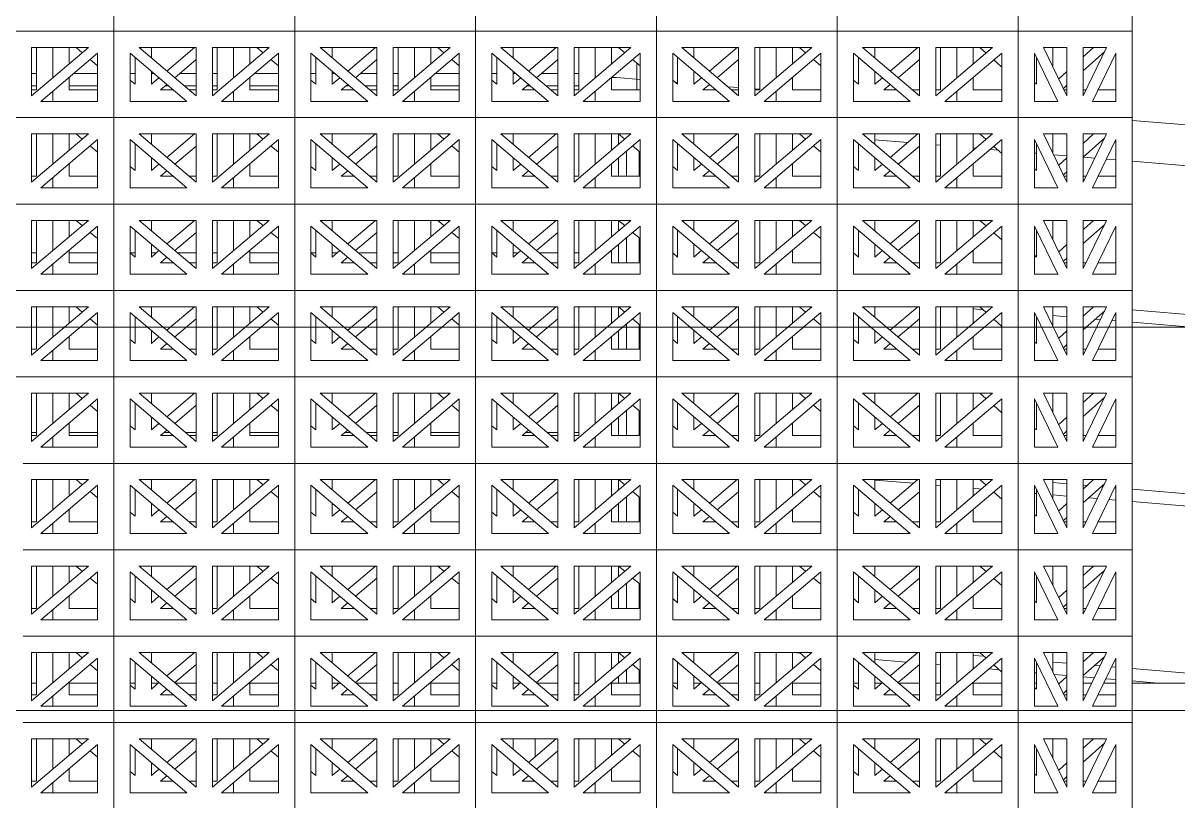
# Model space of a CAD drawing. Header units: millimetres. Extents: x -35517 to 139323, y -3702 to 5999.
# Drawn here: x 50955 to 52373, y -145 to 809 of the extents above; entities that cross this region are included whole.
import ezdxf

# ---------------------------------------------------------------- set-up
doc = ezdxf.new("R2010")
doc.units = ezdxf.units.MM
for name, color, linetype, lineweight in [('A-FLOR-HRAL', 11, 'Continuous', 5), ('A-GLAZ-CURT', 52, 'Continuous', 5), ('A-WALL', 113, 'Continuous', 9), ('G-ANNO-TEXT', 231, 'Continuous', 5)]:
    doc.layers.add(name, color=color, linetype=linetype, lineweight=lineweight)

# ---------------------------------------------------------------- blocks, each defined once
blk = doc.blocks.new('The BREEZEBLOCK Family1 - The BREEZEBLOCK Family1-V182-GENERAL SOUTH ELEVATION')
at = {"layer": 'A-GLAZ-CURT'}
for p, q in [((31243.6, -48.5), (31132.2, -48.5)), ((31243.6, -154.5), (31243.6, -48.5)), ((31142.6, -127.7), (31142.6, -68.5)), ((31142.6, -68.5), (31212.3, -68.5)), ((31212.3, -68.5), (31142.6, -127.7)), ((31153.8, -134.5), (31223.6, -75.4)), ((31223.6, -75.4), (31223.6, -134.5)), ((31223.6, -134.5), (31153.8, -134.5)), ((31132.2, -154.5), (31243.6, -154.5))]:
    blk.add_line(p, q, dxfattribs=at)
blk = doc.blocks.new('The BREEZEBLOCK Family1 - The BREEZEBLOCK Family1-V183-GENERAL SOUTH ELEVATION')
at = {"layer": 'A-GLAZ-CURT'}
for p, q in [((31243.6, -48.5), (31243.6, -154.5)), ((31465.6, -48.5), (31243.6, -48.5)), ((31465.6, -154.5), (31465.6, -48.5)), ((31274.8, -68.5), (31344.6, -68.5)), ((31344.6, -127.7), (31274.8, -68.5)), ((31344.6, -68.5), (31344.6, -127.7)), ((31364.6, -127.7), (31364.6, -68.5)), ((31364.6, -68.5), (31434.3, -68.5)), ((31434.3, -68.5), (31364.6, -127.7)), ((31263.6, -134.5), (31263.6, -75.4)), ((31263.6, -75.4), (31333.3, -134.5)), ((31375.8, -134.5), (31445.6, -75.4)), ((31445.6, -75.4), (31445.6, -134.5)), ((31333.3, -134.5), (31263.6, -134.5)), ((31445.6, -134.5), (31375.8, -134.5)), ((31243.6, -154.5), (31465.6, -154.5))]:
    blk.add_line(p, q, dxfattribs=at)
blk = doc.blocks.new('The BREEZEBLOCK Family1 - The BREEZEBLOCK Family1-V184-GENERAL SOUTH ELEVATION')
at = {"layer": 'A-GLAZ-CURT'}
for p, q in [((32353.6, -48.5), (32353.6, -154.5)), ((32493.6, -48.5), (32353.6, -48.5)), ((32493.6, -154.5), (32493.6, -48.5)), ((32384.8, -68.5), (32413.6, -68.5)), ((32413.6, -127.7), (32384.8, -68.5)), ((32413.6, -68.5), (32413.6, -127.7)), ((32433.6, -127.7), (32433.6, -68.5)), ((32433.6, -68.5), (32462.3, -68.5)), ((32462.3, -68.5), (32433.6, -127.7)), ((32373.6, -134.5), (32373.6, -75.4)), ((32373.6, -75.4), (32402.3, -134.5)), ((32444.8, -134.5), (32473.6, -75.4)), ((32473.6, -75.4), (32473.6, -134.5)), ((32402.3, -134.5), (32373.6, -134.5)), ((32473.6, -134.5), (32444.8, -134.5)), ((32353.6, -154.5), (32493.6, -154.5))]:
    blk.add_line(p, q, dxfattribs=at)
blk = doc.blocks.new('The BREEZEBLOCK Family1 - The BREEZEBLOCK Family1-V188-GENERAL SOUTH ELEVATION')
at = {"layer": 'A-GLAZ-CURT'}
for p, q in [((31021.6, 375.5), (31021.6, 275.3)), ((31243.6, 375.5), (31021.6, 375.5)), ((31243.6, 269.5), (31243.6, 375.5)), ((31052.8, 355.5), (31122.6, 355.5)), ((31122.6, 296.3), (31052.8, 355.5)), ((31122.6, 355.5), (31122.6, 296.3)), ((31142.6, 296.3), (31142.6, 355.5)), ((31142.6, 355.5), (31212.3, 355.5)), ((31212.3, 355.5), (31142.6, 296.3)), ((31041.6, 289.5), (31041.6, 348.6)), ((31041.6, 348.6), (31111.3, 289.5)), ((31153.8, 289.5), (31223.6, 348.6)), ((31223.6, 348.6), (31223.6, 289.5)), ((31111.3, 289.5), (31041.6, 289.5)), ((31223.6, 289.5), (31153.8, 289.5)), ((31132.2, 269.5), (31243.6, 269.5))]:
    blk.add_line(p, q, dxfattribs=at)
blk = doc.blocks.new('The BREEZEBLOCK Family1 - The BREEZEBLOCK Family1-V201-GENERAL SOUTH ELEVATION')
at = {"layer": 'A-GLAZ-CURT'}
for p, q in [((31148.6, -68.5), (31148.6, -120.4)), ((31168.6, -105.6), (31168.6, -68.5)), ((31148.6, -120.4), (31142.6, -120.4)), ((31168.6, -134.5), (31168.6, -122))]:
    blk.add_line(p, q, dxfattribs=at)
blk = doc.blocks.new('The BREEZEBLOCK Family1 - The BREEZEBLOCK Family1-V202-GENERAL SOUTH ELEVATION')
at = {"layer": 'A-GLAZ-CURT'}
for p, q in [((31168.6, -68.5), (31168.6, -105.6)), ((31188.6, -88.7), (31188.6, -68.5)), ((31197.2, -68.5), (31204.7, -74.9)), ((31289.6, -81), (31289.6, -68.5)), ((31342.6, -68.5), (31308.7, -97.3)), ((31370.6, -68.5), (31370.6, -120.4)), ((31390.6, -105.6), (31390.6, -68.5)), ((31214.4, -83.2), (31223.6, -90.9)), ((31269.6, -80.5), (31269.6, -113.5)), ((31318.4, -105.5), (31344.6, -83.3)), ((31289.6, -113.5), (31289.6, -97.4)), ((31188.6, -120.4), (31188.6, -105.1)), ((31269.6, -113.5), (31263.6, -108.4)), ((31299, -105.5), (31289.6, -113.5)), ((31168.6, -122), (31168.6, -134.5)), ((31223.6, -120.4), (31188.6, -120.4)), ((31300.8, -120.4), (31308.7, -113.7)), ((31316.6, -120.4), (31300.8, -120.4)), ((31344.6, -120.4), (31336, -120.4)), ((31370.6, -120.4), (31364.6, -120.4)), ((31390.6, -134.5), (31390.6, -122))]:
    blk.add_line(p, q, dxfattribs=at)
blk = doc.blocks.new('The BREEZEBLOCK Family1 - The BREEZEBLOCK Family1-V203-GENERAL SOUTH ELEVATION')
at = {"layer": 'A-GLAZ-CURT'}
for p, q in [((32278.6, -68.5), (32278.6, -105.6)), ((32298.6, -88.7), (32298.6, -68.5)), ((32306.7, -68.5), (32314.3, -75.3)), ((32396.1, -91.7), (32396.1, -68.5)), ((32446.4, -68.5), (32433.6, -80)), ((32323.8, -83.7), (32333.6, -92.5)), ((32376.1, -80.5), (32376.1, -113.5)), ((32433.6, -96.9), (32460, -73.4)), ((32413.6, -97.9), (32403.5, -106.9)), ((32298.6, -120.4), (32298.6, -105.1)), ((32376.1, -113.5), (32373.6, -111.3)), ((32278.6, -122), (32278.6, -134.5)), ((32333.6, -120.4), (32298.6, -120.4)), ((32409.2, -118.7), (32413.6, -114.8)), ((32413.6, -120.4), (32410, -120.4)), ((32437.1, -120.4), (32433.6, -120.4)), ((32473.6, -120.4), (32451.7, -120.4))]:
    blk.add_line(p, q, dxfattribs=at)
blk = doc.blocks.new('The BREEZEBLOCK Family1 - The BREEZEBLOCK Family1-V205-GENERAL SOUTH ELEVATION')
at = {"layer": 'A-GLAZ-CURT'}
for p, q in [((30502.6, 355.5), (30502.6, 318.4)), ((30522.6, 335.3), (30522.6, 355.5)), ((30531.2, 355.5), (30538.7, 349.1)), ((30623.6, 343), (30623.6, 355.5)), ((30676.6, 355.5), (30642.7, 326.7)), ((30704.6, 355.5), (30704.6, 303.6)), ((30724.6, 318.4), (30724.6, 355.5)), ((30548.4, 340.8), (30557.6, 333.1)), ((30603.6, 343.5), (30603.6, 310.5)), ((30652.4, 318.5), (30678.6, 340.7)), ((30623.6, 310.5), (30623.6, 326.6)), ((30522.6, 303.6), (30522.6, 318.9)), ((30603.6, 310.5), (30597.6, 315.6)), ((30633, 318.5), (30623.6, 310.5)), ((30502.6, 302), (30502.6, 289.5)), ((30557.6, 303.6), (30522.6, 303.6)), ((30634.8, 303.6), (30642.7, 310.3)), ((30650.6, 303.6), (30634.8, 303.6)), ((30678.6, 303.6), (30670, 303.6)), ((30704.6, 303.6), (30698.6, 303.6)), ((30724.6, 289.5), (30724.6, 302))]:
    blk.add_line(p, q, dxfattribs=at)
blk = doc.blocks.new('The BREEZEBLOCK Family1 - The BREEZEBLOCK Family1-V207-GENERAL SOUTH ELEVATION')
at = {"layer": 'A-GLAZ-CURT'}
for p, q in [((32278.6, 567.5), (32278.6, 530.4)), ((32298.6, 547.3), (32298.6, 567.5)), ((32306.7, 567.5), (32314.3, 560.7)), ((32396.1, 544.3), (32396.1, 567.5)), ((32446.4, 567.5), (32434.3, 556.6)), ((32376.1, 555.5), (32376.1, 522.5)), ((32433.6, 539.1), (32460, 562.6)), ((32323.8, 552.3), (32333.6, 543.5)), ((32298.6, 515.6), (32298.6, 530.9)), ((32376.1, 522.5), (32373.6, 524.7)), ((32413.6, 538.1), (32403.5, 529.1)), ((32278.6, 514), (32278.6, 501.5)), ((32333.6, 515.6), (32298.6, 515.6)), ((32409.2, 517.3), (32413.6, 521.2)), ((32413.6, 515.6), (32410, 515.6)), ((32437.1, 515.6), (32433.6, 515.6)), ((32473.6, 515.6), (32451.7, 515.6))]:
    blk.add_line(p, q, dxfattribs=at)
blk = doc.blocks.new('Railing - Railing-1356895-GENERAL SOUTH ELEVATION')
at = {"layer": 'A-FLOR-HRAL'}
for p, q in [((31148.6, 747.5), (31142.6, 747.5)), ((31223.6, 747.5), (31194, 747.5)), ((31269.6, 747.5), (31263.6, 747.5)), ((31293.2, 747.5), (31289.6, 747.5)), ((31344.6, 747.5), (31324.2, 747.5)), ((31370.6, 747.5), (31364.6, 747.5)), ((31445.6, 747.5), (31416, 747.5)), ((31491.6, 747.5), (31485.6, 747.5)), ((31515.2, 747.5), (31511.6, 747.5)), ((31566.6, 747.5), (31546.2, 747.5)), ((31592.6, 747.5), (31586.6, 747.5)), ((31667.6, 747.5), (31638, 747.5)), ((31713.6, 747.5), (31707.6, 747.5)), ((31737.2, 747.5), (31733.6, 747.5)), ((31788.6, 747.5), (31768.2, 747.5)), ((31814.6, 747.5), (31808.6, 747.5)), ((31142.6, 732.5), (31148.6, 732.5)), ((31188.6, 732.5), (31223.6, 732.5)), ((31306.5, 732.5), (31310.9, 732.5)), ((31330.5, 732.5), (31344.6, 732.5)), ((31364.6, 732.5), (31370.6, 732.5)), ((31410.6, 732.5), (31445.6, 732.5)), ((31528.5, 732.5), (31532.9, 732.5)), ((31552.2, 732.5), (31566.6, 732.5)), ((31586.6, 732.5), (31592.6, 732.5)), ((31632.6, 732.5), (31667.6, 732.5)), ((31750.5, 732.5), (31754.9, 732.5)), ((31774.2, 732.5), (31788.6, 732.5)), ((31808.6, 732.5), (31814.6, 732.5)), ((31148.6, 527.5), (31142.6, 527.5)), ((31223.6, 527.5), (31188.6, 527.5)), ((31269.6, 527.5), (31263.7, 527.5)), ((31295.4, 527.5), (31289.6, 527.5)), ((31344.6, 527.5), (31322, 527.5)), ((31370.6, 527.5), (31364.6, 527.5)), ((31445.6, 527.5), (31410.6, 527.5)), ((31491.6, 527.5), (31485.7, 527.5)), ((31517.4, 527.5), (31511.6, 527.5)), ((31566.6, 527.5), (31544, 527.5)), ((31592.6, 527.5), (31586.6, 527.5)), ((31667.6, 527.5), (31632.6, 527.5)), ((31713.6, 527.5), (31707.7, 527.5)), ((31738.8, 527.5), (31733.6, 527.5)), ((31788.6, 527.5), (31766, 527.5)), ((31814.6, 527.5), (31808.6, 527.5)), ((31148.6, 307.5), (31142.6, 307.5)), ((31223.6, 307.5), (31188.6, 307.5)), ((31312, 307.5), (31305.4, 307.5)), ((31344.6, 307.5), (31331.4, 307.5)), ((31370.6, 307.5), (31364.6, 307.5)), ((31445.6, 307.5), (31410.6, 307.5)), ((31534, 307.5), (31527.4, 307.5)), ((31566.6, 307.5), (31553.4, 307.5)), ((31592.6, 307.5), (31586.6, 307.5)), ((31667.6, 307.5), (31632.6, 307.5)), ((31756, 307.5), (31749.4, 307.5)), ((31788.6, 307.5), (31775.4, 307.5)), ((31814.6, 307.5), (31808.6, 307.5))]:
    blk.add_line(p, q, dxfattribs=at)
blk = doc.blocks.new('Railing - 25mm-1357133-GENERAL SOUTH ELEVATION')
at = {"layer": 'A-FLOR-HRAL'}
blk.add_line((32373.5, 650), (32375.8, 649.8), dxfattribs=at)
blk = doc.blocks.new('Railing - 25mm-1357539-GENERAL SOUTH ELEVATION')
at = {"layer": 'A-FLOR-HRAL'}
for p, q in [((31873.1, 652.6), (31873.1, 621.6)), ((31873.1, 546.6), (31873.1, 515.6)), ((31873.1, 440.6), (31873.1, 409.6)), ((31873.1, 334.6), (31873.1, 303.6)), ((31873.1, 228.2), (31873.1, 197.6)), ((31873.1, 122.6), (31873.1, 91.6)), ((31873.1, 16.6), (31873.1, 0))]:
    blk.add_line(p, q, dxfattribs=at)
blk = doc.blocks.new('Railing - 25mm-V244-GENERAL SOUTH ELEVATION')
at = {"layer": 'A-FLOR-HRAL'}
for p, q in [((31863.3, 660.7), (31863.3, 673.4)), ((31888.3, 652.2), (31888.3, 621.6)), ((31863.3, 621.6), (31863.3, 644.3)), ((31863.3, 554.7), (31863.3, 567.4)), ((31888.3, 546.2), (31888.3, 515.6)), ((31863.3, 515.6), (31863.3, 538.3)), ((31863.3, 448.7), (31863.3, 461.4)), ((31888.3, 440.2), (31888.3, 409.6)), ((31863.3, 409.6), (31863.3, 432.3)), ((31863.3, 342.7), (31863.3, 355.4)), ((31863.3, 303.6), (31863.3, 326.3)), ((31888.3, 334.2), (31888.3, 303.6)), ((31863.3, 236.7), (31863.3, 249.4)), ((31888.3, 228.2), (31888.3, 197.6)), ((31863.3, 197.6), (31863.3, 220.3)), ((31863.3, 130.7), (31863.3, 143.4)), ((31863.3, 91.6), (31863.3, 114.3)), ((31888.3, 122.2), (31888.3, 91.6)), ((31863.3, 24.7), (31863.3, 37.4)), ((31888.3, 16.2), (31888.3, 0)), ((31863.3, 0), (31863.3, 8.3))]:
    blk.add_line(p, q, dxfattribs=at)
blk = doc.blocks.new('Railing - Railing-1357482-GENERAL SOUTH ELEVATION')
at = {"layer": 'A-FLOR-HRAL'}
for p, q in [((32298.6, 458.9), (32310.5, 457.9)), ((35658.8, 193.9), (32493.6, 457.7)), ((32396.1, 450.8), (32413.6, 449.3)), ((32448.5, 446.4), (32454.7, 445.9)), ((32468.8, 444.7), (32473.6, 444.3)), ((32493.6, 442.6), (35658.8, 178.9)), ((32177.6, 249), (32225.3, 245)), ((32252.6, 242.7), (32258.6, 242.2)), ((32413.6, 244.4), (32396.1, 245.8)), ((32438.4, 242.3), (32433.6, 242.7)), ((32298.6, 238.9), (32308.8, 238)), ((32373.6, 232.6), (32376.1, 232.4)), ((32396.1, 230.8), (32413.6, 229.3)), ((32440.3, 227.1), (32451, 226.2)), ((32458, 240.6), (32455.7, 240.8)), ((32473.6, 239.4), (32472, 239.5)), ((35345.8, 0), (32493.6, 237.7)), ((32465, 225), (32473.6, 224.3)), ((32493.6, 222.6), (35165.2, 0)), ((32076.6, 37.4), (32086.2, 36.6)), ((32177.6, 29), (32216.7, 25.7)), ((32258.6, 37.3), (32256.1, 37.5)), ((32311.9, 32.8), (32298.6, 33.9)), ((32252.6, 22.7), (32258.6, 22.2)), ((32298.6, 18.9), (32300.2, 18.7)), ((32317.8, 17.3), (32330.6, 16.2)), ((32375, 27.6), (32373.6, 27.7)), ((32413.6, 24.4), (32396.1, 25.8)), ((32454.3, 21), (32447.5, 21.5)), ((32473.6, 19.4), (32468.3, 19.8)), ((32705.8, 0), (32493.6, 17.7)), ((32373.6, 12.6), (32376.1, 12.4)), ((32397.9, 10.6), (32413.6, 9.3)), ((32433.6, 7.6), (32447.2, 6.5)), ((32461.3, 5.3), (32473.6, 4.3)), ((32493.6, 2.6), (32525.2, 0))]:
    blk.add_line(p, q, dxfattribs=at)
for name in ['Railing - 25mm-V244-GENERAL SOUTH ELEVATION', 'Railing - 25mm-1357539-GENERAL SOUTH ELEVATION', 'Railing - 25mm-1357133-GENERAL SOUTH ELEVATION']:
    blk.add_blockref(name, (0, 0))
blk = doc.blocks.new('Top Rail Type - Top Rail_Internal_-1357512-GENERAL SOUTH ELEVATION')
at = {"layer": 'A-FLOR-HRAL'}
for p, q in [((31885.6, 740.8), (31885.6, 760.5)), ((31854.6, 742.7), (31860.6, 742.9)), ((31889.6, 740.5), (31860.6, 742.9)), ((31885.6, 727.6), (31885.6, 740.1)), ((31935.6, 736.7), (31932.7, 736.9)), ((31975.9, 733.3), (31973.7, 733.5)), ((32010.6, 730.4), (31997.4, 731.5)), ((32036.6, 728.3), (32030.6, 728.8)), ((35658.8, 426.4), (32493.6, 690.2)), ((32177.6, 666.3), (32218.2, 663)), ((32252.6, 660.1), (32258.6, 659.6)), ((32298.6, 656.3), (32301.7, 656)), ((32319.3, 654.5), (32328.8, 653.7)), ((32373.6, 650), (32376.1, 649.8)), ((32397.2, 648), (32413.6, 646.7)), ((32433.6, 645), (32447.9, 643.8)), ((32461.9, 642.6), (32473.6, 641.7)), ((32493.6, 640), (35658.8, 376.2))]:
    blk.add_line(p, q, dxfattribs=at)

msp = doc.modelspace()

# ---------------------------------------------------------------- linework, layer by layer
at = {"layer": 'A-WALL'}
for p, q in [((50971.8, 0), (50965.8, 0)), ((51046.8, 0), (51011.8, 0)), ((51092.8, 0), (51086.8, 0)), ((51121.6, 0), (51112.8, 0)), ((51167.8, 0), (51142.2, 0)), ((51193.8, 0), (51187.8, 0)), ((51268.8, 0), (51233.8, 0)), ((51314.8, 0), (51308.8, 0)), ((51343.6, 0), (51334.8, 0)), ((51389.8, 0), (51364.2, 0)), ((51415.8, 0), (51409.8, 0)), ((51490.8, 0), (51455.8, 0)), ((51536.8, 0), (51530.8, 0)), ((51565.6, 0), (51556.8, 0)), ((51586.2, 0), (51611.8, 0)), ((51631.8, 0), (51637.8, 0)), ((51677.8, 0), (51712.8, 0)), ((51752.8, 0), (51758.8, 0)), ((51778.8, 0), (51787.6, 0)), ((51833.8, 0), (51808.2, 0)), ((51859.8, 0), (51853.8, 0)), ((51934.8, 0), (51899.8, 0)), ((51980.8, 0), (51974.8, 0)), ((52009.6, 0), (52000.8, 0)), ((52055.8, 0), (52030.2, 0)), ((52081.8, 0), (52075.8, 0)), ((52156.8, 0), (52121.8, 0)), ((52199.3, 0), (52196.8, 0)), ((52227.6, 0), (52226.2, 0)), ((52267.3, 0), (52256.8, 0)), ((52296.8, 0), (52281.9, 0)), ((55482, 0), (52316.8, 0)), ((51583.8, -90.6), (51583.8, -68.5))]:
    msp.add_line(p, q, dxfattribs=at)
at = {"layer": 'G-ANNO-TEXT', "color": 7}
for p, q in [((47964.1, 436.6), (56288.3, 436.6)), ((50444.7, -33.7), (55746.5, -33.7))]:
    msp.add_line(p, q, dxfattribs=at)

# ---------------------------------------------------------------- block references
at = {"layer": 'A-FLOR-HRAL'}
for name in ['Top Rail Type - Top Rail_Internal_-1357512-GENERAL SOUTH ELEVATION', 'Railing - Railing-1356895-GENERAL SOUTH ELEVATION', 'Railing - Railing-1357482-GENERAL SOUTH ELEVATION']:
    msp.add_blockref(name, (19823.2, 0), dxfattribs=at)
at = {"layer": 'A-GLAZ-CURT'}
for name, p in [('The BREEZEBLOCK Family1 - The BREEZEBLOCK Family1-V183-GENERAL SOUTH ELEVATION', (19601.2, 954)), ('The BREEZEBLOCK Family1 - The BREEZEBLOCK Family1-V183-GENERAL SOUTH ELEVATION', (19823.2, 954)), ('The BREEZEBLOCK Family1 - The BREEZEBLOCK Family1-V183-GENERAL SOUTH ELEVATION', (20045.2, 954)), ('The BREEZEBLOCK Family1 - The BREEZEBLOCK Family1-V183-GENERAL SOUTH ELEVATION', (20267.2, 954)), ('The BREEZEBLOCK Family1 - The BREEZEBLOCK Family1-V183-GENERAL SOUTH ELEVATION', (20489.2, 954)), ('The BREEZEBLOCK Family1 - The BREEZEBLOCK Family1-V183-GENERAL SOUTH ELEVATION', (20711.2, 954)), ('The BREEZEBLOCK Family1 - The BREEZEBLOCK Family1-V184-GENERAL SOUTH ELEVATION', (19823.2, 954)), ('The BREEZEBLOCK Family1 - The BREEZEBLOCK Family1-V183-GENERAL SOUTH ELEVATION', (19601.2, 848)), ('The BREEZEBLOCK Family1 - The BREEZEBLOCK Family1-V183-GENERAL SOUTH ELEVATION', (19823.2, 848)), ('The BREEZEBLOCK Family1 - The BREEZEBLOCK Family1-V183-GENERAL SOUTH ELEVATION', (20045.2, 848)), ('The BREEZEBLOCK Family1 - The BREEZEBLOCK Family1-V183-GENERAL SOUTH ELEVATION', (20267.2, 848)), ('The BREEZEBLOCK Family1 - The BREEZEBLOCK Family1-V183-GENERAL SOUTH ELEVATION', (20489.2, 848)), ('The BREEZEBLOCK Family1 - The BREEZEBLOCK Family1-V183-GENERAL SOUTH ELEVATION', (20711.2, 848)), ('The BREEZEBLOCK Family1 - The BREEZEBLOCK Family1-V184-GENERAL SOUTH ELEVATION', (19823.2, 848)), ('The BREEZEBLOCK Family1 - The BREEZEBLOCK Family1-V202-GENERAL SOUTH ELEVATION', (19601.2, 848)), ('The BREEZEBLOCK Family1 - The BREEZEBLOCK Family1-V202-GENERAL SOUTH ELEVATION', (19823.2, 848)), ('The BREEZEBLOCK Family1 - The BREEZEBLOCK Family1-V202-GENERAL SOUTH ELEVATION', (20045.2, 848)), ('The BREEZEBLOCK Family1 - The BREEZEBLOCK Family1-V202-GENERAL SOUTH ELEVATION', (20267.2, 848)), ('The BREEZEBLOCK Family1 - The BREEZEBLOCK Family1-V202-GENERAL SOUTH ELEVATION', (20489.2, 848)), ('The BREEZEBLOCK Family1 - The BREEZEBLOCK Family1-V202-GENERAL SOUTH ELEVATION', (20711.2, 848)), ('The BREEZEBLOCK Family1 - The BREEZEBLOCK Family1-V203-GENERAL SOUTH ELEVATION', (19823.2, 848)), ('The BREEZEBLOCK Family1 - The BREEZEBLOCK Family1-V183-GENERAL SOUTH ELEVATION', (19601.2, 742)), ('The BREEZEBLOCK Family1 - The BREEZEBLOCK Family1-V183-GENERAL SOUTH ELEVATION', (19823.2, 742)), ('The BREEZEBLOCK Family1 - The BREEZEBLOCK Family1-V183-GENERAL SOUTH ELEVATION', (20045.2, 742)), ('The BREEZEBLOCK Family1 - The BREEZEBLOCK Family1-V183-GENERAL SOUTH ELEVATION', (20267.2, 742)), ('The BREEZEBLOCK Family1 - The BREEZEBLOCK Family1-V183-GENERAL SOUTH ELEVATION', (20489.2, 742)), ('The BREEZEBLOCK Family1 - The BREEZEBLOCK Family1-V183-GENERAL SOUTH ELEVATION', (20711.2, 742)), ('The BREEZEBLOCK Family1 - The BREEZEBLOCK Family1-V184-GENERAL SOUTH ELEVATION', (19823.2, 742)), ('The BREEZEBLOCK Family1 - The BREEZEBLOCK Family1-V202-GENERAL SOUTH ELEVATION', (19601.2, 742)), ('The BREEZEBLOCK Family1 - The BREEZEBLOCK Family1-V202-GENERAL SOUTH ELEVATION', (19823.2, 742)), ('The BREEZEBLOCK Family1 - The BREEZEBLOCK Family1-V202-GENERAL SOUTH ELEVATION', (20045.2, 742)), ('The BREEZEBLOCK Family1 - The BREEZEBLOCK Family1-V202-GENERAL SOUTH ELEVATION', (20267.2, 742)), ('The BREEZEBLOCK Family1 - The BREEZEBLOCK Family1-V202-GENERAL SOUTH ELEVATION', (20489.2, 742)), ('The BREEZEBLOCK Family1 - The BREEZEBLOCK Family1-V202-GENERAL SOUTH ELEVATION', (20711.2, 742)), ('The BREEZEBLOCK Family1 - The BREEZEBLOCK Family1-V203-GENERAL SOUTH ELEVATION', (19823.2, 742)), ('The BREEZEBLOCK Family1 - The BREEZEBLOCK Family1-V183-GENERAL SOUTH ELEVATION', (19601.2, 636)), ('The BREEZEBLOCK Family1 - The BREEZEBLOCK Family1-V183-GENERAL SOUTH ELEVATION', (19823.2, 636)), ('The BREEZEBLOCK Family1 - The BREEZEBLOCK Family1-V183-GENERAL SOUTH ELEVATION', (20045.2, 636)), ('The BREEZEBLOCK Family1 - The BREEZEBLOCK Family1-V183-GENERAL SOUTH ELEVATION', (20267.2, 636)), ('The BREEZEBLOCK Family1 - The BREEZEBLOCK Family1-V183-GENERAL SOUTH ELEVATION', (20489.2, 636)), ('The BREEZEBLOCK Family1 - The BREEZEBLOCK Family1-V183-GENERAL SOUTH ELEVATION', (20711.2, 636)), ('The BREEZEBLOCK Family1 - The BREEZEBLOCK Family1-V184-GENERAL SOUTH ELEVATION', (19823.2, 636)), ('The BREEZEBLOCK Family1 - The BREEZEBLOCK Family1-V202-GENERAL SOUTH ELEVATION', (19601.2, 636)), ('The BREEZEBLOCK Family1 - The BREEZEBLOCK Family1-V202-GENERAL SOUTH ELEVATION', (19823.2, 636)), ('The BREEZEBLOCK Family1 - The BREEZEBLOCK Family1-V202-GENERAL SOUTH ELEVATION', (20045.2, 636)), ('The BREEZEBLOCK Family1 - The BREEZEBLOCK Family1-V202-GENERAL SOUTH ELEVATION', (20267.2, 636)), ('The BREEZEBLOCK Family1 - The BREEZEBLOCK Family1-V202-GENERAL SOUTH ELEVATION', (20489.2, 636)), ('The BREEZEBLOCK Family1 - The BREEZEBLOCK Family1-V202-GENERAL SOUTH ELEVATION', (20711.2, 636)), ('The BREEZEBLOCK Family1 - The BREEZEBLOCK Family1-V207-GENERAL SOUTH ELEVATION', (19823.2, 0)), ('The BREEZEBLOCK Family1 - The BREEZEBLOCK Family1-V183-GENERAL SOUTH ELEVATION', (19601.2, 530)), ('The BREEZEBLOCK Family1 - The BREEZEBLOCK Family1-V183-GENERAL SOUTH ELEVATION', (19823.2, 530)), ('The BREEZEBLOCK Family1 - The BREEZEBLOCK Family1-V183-GENERAL SOUTH ELEVATION', (20045.2, 530)), ('The BREEZEBLOCK Family1 - The BREEZEBLOCK Family1-V183-GENERAL SOUTH ELEVATION', (20267.2, 530)), ('The BREEZEBLOCK Family1 - The BREEZEBLOCK Family1-V183-GENERAL SOUTH ELEVATION', (20489.2, 530)), ('The BREEZEBLOCK Family1 - The BREEZEBLOCK Family1-V183-GENERAL SOUTH ELEVATION', (20711.2, 530)), ('The BREEZEBLOCK Family1 - The BREEZEBLOCK Family1-V184-GENERAL SOUTH ELEVATION', (19823.2, 530)), ('The BREEZEBLOCK Family1 - The BREEZEBLOCK Family1-V202-GENERAL SOUTH ELEVATION', (19601.2, 530)), ('The BREEZEBLOCK Family1 - The BREEZEBLOCK Family1-V202-GENERAL SOUTH ELEVATION', (19823.2, 530)), ('The BREEZEBLOCK Family1 - The BREEZEBLOCK Family1-V202-GENERAL SOUTH ELEVATION', (20045.2, 530)), ('The BREEZEBLOCK Family1 - The BREEZEBLOCK Family1-V202-GENERAL SOUTH ELEVATION', (20267.2, 530)), ('The BREEZEBLOCK Family1 - The BREEZEBLOCK Family1-V202-GENERAL SOUTH ELEVATION', (20489.2, 530)), ('The BREEZEBLOCK Family1 - The BREEZEBLOCK Family1-V202-GENERAL SOUTH ELEVATION', (20711.2, 530)), ('The BREEZEBLOCK Family1 - The BREEZEBLOCK Family1-V203-GENERAL SOUTH ELEVATION', (19823.2, 530)), ('The BREEZEBLOCK Family1 - The BREEZEBLOCK Family1-V188-GENERAL SOUTH ELEVATION', (19823.2, 0)), ('The BREEZEBLOCK Family1 - The BREEZEBLOCK Family1-V183-GENERAL SOUTH ELEVATION', (19823.2, 424)), ('The BREEZEBLOCK Family1 - The BREEZEBLOCK Family1-V183-GENERAL SOUTH ELEVATION', (20045.2, 424)), ('The BREEZEBLOCK Family1 - The BREEZEBLOCK Family1-V183-GENERAL SOUTH ELEVATION', (20267.2, 424)), ('The BREEZEBLOCK Family1 - The BREEZEBLOCK Family1-V183-GENERAL SOUTH ELEVATION', (20489.2, 424)), ('The BREEZEBLOCK Family1 - The BREEZEBLOCK Family1-V183-GENERAL SOUTH ELEVATION', (20711.2, 424)), ('The BREEZEBLOCK Family1 - The BREEZEBLOCK Family1-V184-GENERAL SOUTH ELEVATION', (19823.2, 424)), ('The BREEZEBLOCK Family1 - The BREEZEBLOCK Family1-V205-GENERAL SOUTH ELEVATION', (20267.2, 0)), ('The BREEZEBLOCK Family1 - The BREEZEBLOCK Family1-V205-GENERAL SOUTH ELEVATION', (20489.2, 0)), ('The BREEZEBLOCK Family1 - The BREEZEBLOCK Family1-V205-GENERAL SOUTH ELEVATION', (20711.2, 0)), ('The BREEZEBLOCK Family1 - The BREEZEBLOCK Family1-V205-GENERAL SOUTH ELEVATION', (20933.2, 0)), ('The BREEZEBLOCK Family1 - The BREEZEBLOCK Family1-V205-GENERAL SOUTH ELEVATION', (21155.2, 0)), ('The BREEZEBLOCK Family1 - The BREEZEBLOCK Family1-V205-GENERAL SOUTH ELEVATION', (21377.2, 0)), ('The BREEZEBLOCK Family1 - The BREEZEBLOCK Family1-V203-GENERAL SOUTH ELEVATION', (19823.2, 424)), ('The BREEZEBLOCK Family1 - The BREEZEBLOCK Family1-V182-GENERAL SOUTH ELEVATION', (19823.2, 318)), ('The BREEZEBLOCK Family1 - The BREEZEBLOCK Family1-V183-GENERAL SOUTH ELEVATION', (19823.2, 318)), ('The BREEZEBLOCK Family1 - The BREEZEBLOCK Family1-V183-GENERAL SOUTH ELEVATION', (20045.2, 318)), ('The BREEZEBLOCK Family1 - The BREEZEBLOCK Family1-V183-GENERAL SOUTH ELEVATION', (20267.2, 318)), ('The BREEZEBLOCK Family1 - The BREEZEBLOCK Family1-V183-GENERAL SOUTH ELEVATION', (20489.2, 318)), ('The BREEZEBLOCK Family1 - The BREEZEBLOCK Family1-V183-GENERAL SOUTH ELEVATION', (20711.2, 318)), ('The BREEZEBLOCK Family1 - The BREEZEBLOCK Family1-V184-GENERAL SOUTH ELEVATION', (19823.2, 318)), ('The BREEZEBLOCK Family1 - The BREEZEBLOCK Family1-V201-GENERAL SOUTH ELEVATION', (19823.2, 318)), ('The BREEZEBLOCK Family1 - The BREEZEBLOCK Family1-V202-GENERAL SOUTH ELEVATION', (19823.2, 318)), ('The BREEZEBLOCK Family1 - The BREEZEBLOCK Family1-V202-GENERAL SOUTH ELEVATION', (20045.2, 318)), ('The BREEZEBLOCK Family1 - The BREEZEBLOCK Family1-V202-GENERAL SOUTH ELEVATION', (20267.2, 318)), ('The BREEZEBLOCK Family1 - The BREEZEBLOCK Family1-V202-GENERAL SOUTH ELEVATION', (20489.2, 318)), ('The BREEZEBLOCK Family1 - The BREEZEBLOCK Family1-V202-GENERAL SOUTH ELEVATION', (20711.2, 318)), ('The BREEZEBLOCK Family1 - The BREEZEBLOCK Family1-V203-GENERAL SOUTH ELEVATION', (19823.2, 318)), ('The BREEZEBLOCK Family1 - The BREEZEBLOCK Family1-V182-GENERAL SOUTH ELEVATION', (19823.2, 212)), ('The BREEZEBLOCK Family1 - The BREEZEBLOCK Family1-V183-GENERAL SOUTH ELEVATION', (19823.2, 212)), ('The BREEZEBLOCK Family1 - The BREEZEBLOCK Family1-V183-GENERAL SOUTH ELEVATION', (20045.2, 212)), ('The BREEZEBLOCK Family1 - The BREEZEBLOCK Family1-V183-GENERAL SOUTH ELEVATION', (20267.2, 212)), ('The BREEZEBLOCK Family1 - The BREEZEBLOCK Family1-V183-GENERAL SOUTH ELEVATION', (20489.2, 212)), ('The BREEZEBLOCK Family1 - The BREEZEBLOCK Family1-V183-GENERAL SOUTH ELEVATION', (20711.2, 212)), ('The BREEZEBLOCK Family1 - The BREEZEBLOCK Family1-V184-GENERAL SOUTH ELEVATION', (19823.2, 212)), ('The BREEZEBLOCK Family1 - The BREEZEBLOCK Family1-V201-GENERAL SOUTH ELEVATION', (19823.2, 212)), ('The BREEZEBLOCK Family1 - The BREEZEBLOCK Family1-V202-GENERAL SOUTH ELEVATION', (19823.2, 212)), ('The BREEZEBLOCK Family1 - The BREEZEBLOCK Family1-V202-GENERAL SOUTH ELEVATION', (20045.2, 212)), ('The BREEZEBLOCK Family1 - The BREEZEBLOCK Family1-V202-GENERAL SOUTH ELEVATION', (20267.2, 212)), ('The BREEZEBLOCK Family1 - The BREEZEBLOCK Family1-V202-GENERAL SOUTH ELEVATION', (20489.2, 212)), ('The BREEZEBLOCK Family1 - The BREEZEBLOCK Family1-V202-GENERAL SOUTH ELEVATION', (20711.2, 212)), ('The BREEZEBLOCK Family1 - The BREEZEBLOCK Family1-V203-GENERAL SOUTH ELEVATION', (19823.2, 212)), ('The BREEZEBLOCK Family1 - The BREEZEBLOCK Family1-V182-GENERAL SOUTH ELEVATION', (19823.2, 106)), ('The BREEZEBLOCK Family1 - The BREEZEBLOCK Family1-V183-GENERAL SOUTH ELEVATION', (19823.2, 106)), ('The BREEZEBLOCK Family1 - The BREEZEBLOCK Family1-V183-GENERAL SOUTH ELEVATION', (20045.2, 106)), ('The BREEZEBLOCK Family1 - The BREEZEBLOCK Family1-V183-GENERAL SOUTH ELEVATION', (20267.2, 106)), ('The BREEZEBLOCK Family1 - The BREEZEBLOCK Family1-V183-GENERAL SOUTH ELEVATION', (20489.2, 106)), ('The BREEZEBLOCK Family1 - The BREEZEBLOCK Family1-V183-GENERAL SOUTH ELEVATION', (20711.2, 106)), ('The BREEZEBLOCK Family1 - The BREEZEBLOCK Family1-V184-GENERAL SOUTH ELEVATION', (19823.2, 106)), ('The BREEZEBLOCK Family1 - The BREEZEBLOCK Family1-V201-GENERAL SOUTH ELEVATION', (19823.2, 106)), ('The BREEZEBLOCK Family1 - The BREEZEBLOCK Family1-V202-GENERAL SOUTH ELEVATION', (19823.2, 106)), ('The BREEZEBLOCK Family1 - The BREEZEBLOCK Family1-V202-GENERAL SOUTH ELEVATION', (20045.2, 106)), ('The BREEZEBLOCK Family1 - The BREEZEBLOCK Family1-V202-GENERAL SOUTH ELEVATION', (20267.2, 106)), ('The BREEZEBLOCK Family1 - The BREEZEBLOCK Family1-V202-GENERAL SOUTH ELEVATION', (20489.2, 106)), ('The BREEZEBLOCK Family1 - The BREEZEBLOCK Family1-V202-GENERAL SOUTH ELEVATION', (20711.2, 106)), ('The BREEZEBLOCK Family1 - The BREEZEBLOCK Family1-V203-GENERAL SOUTH ELEVATION', (19823.2, 106)), ('The BREEZEBLOCK Family1 - The BREEZEBLOCK Family1-V182-GENERAL SOUTH ELEVATION', (19823.2, 0)), ('The BREEZEBLOCK Family1 - The BREEZEBLOCK Family1-V183-GENERAL SOUTH ELEVATION', (19823.2, 0)), ('The BREEZEBLOCK Family1 - The BREEZEBLOCK Family1-V183-GENERAL SOUTH ELEVATION', (20045.2, 0)), ('The BREEZEBLOCK Family1 - The BREEZEBLOCK Family1-V183-GENERAL SOUTH ELEVATION', (20267.2, 0)), ('The BREEZEBLOCK Family1 - The BREEZEBLOCK Family1-V183-GENERAL SOUTH ELEVATION', (20489.2, 0)), ('The BREEZEBLOCK Family1 - The BREEZEBLOCK Family1-V183-GENERAL SOUTH ELEVATION', (20711.2, 0)), ('The BREEZEBLOCK Family1 - The BREEZEBLOCK Family1-V184-GENERAL SOUTH ELEVATION', (19823.2, 0)), ('The BREEZEBLOCK Family1 - The BREEZEBLOCK Family1-V201-GENERAL SOUTH ELEVATION', (19823.2, 0)), ('The BREEZEBLOCK Family1 - The BREEZEBLOCK Family1-V202-GENERAL SOUTH ELEVATION', (19823.2, 0)), ('The BREEZEBLOCK Family1 - The BREEZEBLOCK Family1-V202-GENERAL SOUTH ELEVATION', (20045.2, 0)), ('The BREEZEBLOCK Family1 - The BREEZEBLOCK Family1-V202-GENERAL SOUTH ELEVATION', (20267.2, 0)), ('The BREEZEBLOCK Family1 - The BREEZEBLOCK Family1-V202-GENERAL SOUTH ELEVATION', (20489.2, 0)), ('The BREEZEBLOCK Family1 - The BREEZEBLOCK Family1-V202-GENERAL SOUTH ELEVATION', (20711.2, 0)), ('The BREEZEBLOCK Family1 - The BREEZEBLOCK Family1-V203-GENERAL SOUTH ELEVATION', (19823.2, 0))]:
    msp.add_blockref(name, p, dxfattribs=at)

doc.saveas('drawing.dxf')
